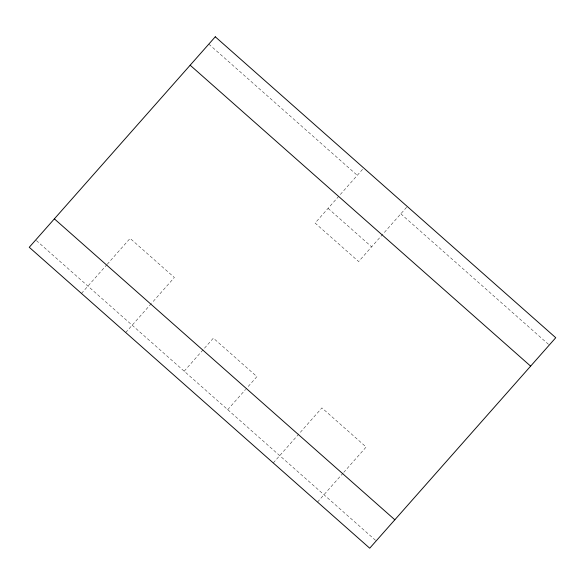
<?xml version="1.0" encoding="UTF-8"?>
<svg xmlns="http://www.w3.org/2000/svg" width="585" height="585" viewBox="0 0 585 585"><rect width="100%" height="100%" fill="white"/><g stroke="black" fill="none" stroke-linecap="round" stroke-linejoin="round"><path stroke-width="0.44" stroke-dasharray="2.92 2.19" d="M81.469 293.429L106.609 264.983M107.216 264.303L130.111 238.395L174.352 277.495L151.457 303.403M125.709 332.529L150.85 304.083M184.18 371.183L213.371 338.152L256.917 376.638L246.19 388.769M362.568 169.35L315.096 223.053L358.642 261.539L407.284 206.505M227.719 409.668L245.598 389.442M273.261 462.947L321.911 407.906L366.144 447.013L343.856 472.234M317.501 502.047L343.249 472.914M208.816 44.116L357.281 175.332M400.82 213.817L548.598 344.433M328.083 208.362L371.629 246.848M36.394 240.567L376.184 540.884"/><path stroke-width="0.88" d="M190.162 65.22L530.632 366.144M54.368 218.856L394.838 519.78M215.28 36.796L29.25 247.28L369.72 548.203L555.75 337.72L215.28 36.796"/></g></svg>
